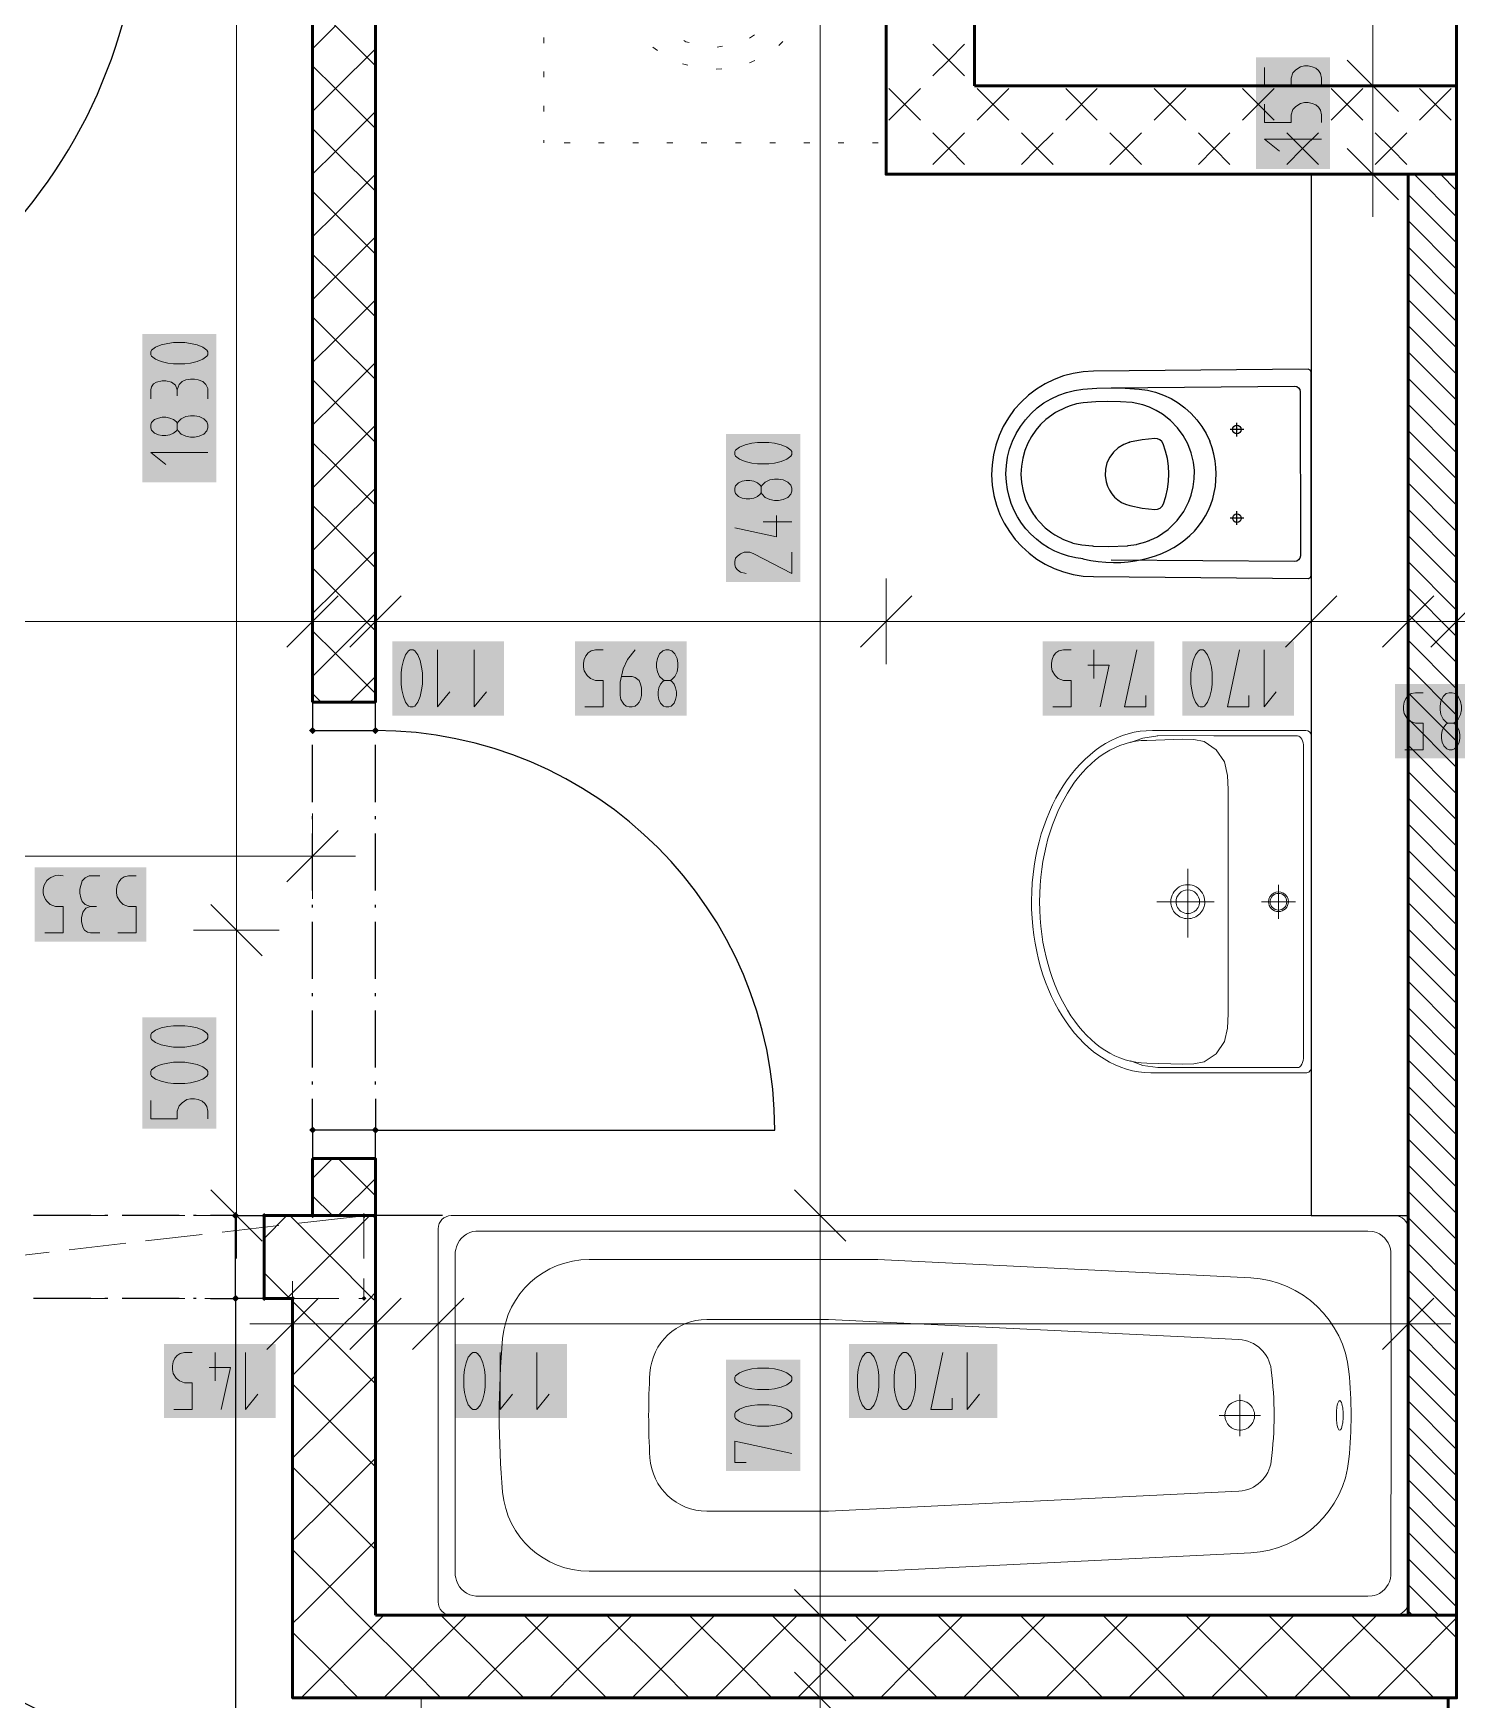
# Model space of a CAD drawing. Header units: millimetres. Extents: x 0 to 594, y 0 to 420.
# Drawn here: x 427.15 to 452.71, y 200.05 to 229.98 of the extents above; entities that cross this region are included whole.
import ezdxf

# ---------------------------------------------------------------- set-up
doc = ezdxf.new("R2010")
doc.units = ezdxf.units.MM
doc.header["$LTSCALE"] = 8
for name, color, linetype in [('PDF_Dvere', 7, 'Continuous'), ('PDF_Instalacni prizdivka do 1m', 7, 'Continuous'), ('PDF_Koty delkove', 7, 'Continuous'), ('PDF_Kuchyne', 7, 'Continuous'), ('PDF_Preklady', 7, 'Continuous'), ('PDF_Pricky CP', 7, 'Continuous'), ('PDF_Pricky sadrokarton', 7, 'Continuous'), ('PDF_Pricky zdene', 7, 'Continuous'), ('PDF_Sanita', 7, 'Continuous'), ('PDF_Steny akusticke', 7, 'Continuous')]:
    doc.layers.add(name, color=color, linetype=linetype)

msp = doc.modelspace()

# ---------------------------------------------------------------- linework, layer by layer
at = {"layer": 'PDF_Dvere', "lineweight": 25}
for points in [[(420.234, 232.622), (419.863, 232.622), (419.863, 223.397, 0.414214), (429.088, 232.622), (428.741, 232.622)], [(433.291, 210.838), (433.291, 210.277), (440.466, 210.277, 0.414213), (433.291, 217.452), (433.291, 217.449)], [(430.329, 207.253), (430.779, 207.253), (430.779, 199.053, -0.414213), (422.58, 207.253), (423.41, 207.253)]]:
    msp.add_lwpolyline(points, format="xyb", dxfattribs=at)
for points in [[(432.163, 217.964), (432.163, 217.452), (433.291, 217.452), (433.291, 217.964)], [(432.163, 210.277), (432.163, 209.764), (433.291, 209.764), (433.291, 210.277)], [(430.779, 208.739), (431.292, 208.739), (431.292, 207.253), (430.779, 207.253)]]:
    msp.add_lwpolyline(points, close=True, dxfattribs=at)
for points in [[(432.163, 217.449), (432.163, 217.452)], [(432.163, 216.168), (432.163, 217.193)], [(433.291, 216.168), (433.291, 217.193)], [(432.163, 215.861), (432.163, 215.912)], [(433.291, 215.861), (433.291, 215.912)], [(432.163, 214.579), (432.163, 215.604)], [(433.291, 214.579), (433.291, 215.604)], [(432.163, 214.272), (432.163, 214.323)], [(433.291, 214.272), (433.291, 214.323)], [(432.163, 212.991), (432.163, 214.016)], [(433.291, 212.991), (433.291, 214.016)], [(432.163, 212.683), (432.163, 212.734)], [(433.291, 212.683), (433.291, 212.734)], [(432.163, 211.402), (432.163, 212.427)], [(433.291, 211.402), (433.291, 212.427)], [(432.163, 211.094), (432.163, 211.146)], [(433.291, 211.094), (433.291, 211.146)], [(432.163, 210.277), (432.163, 210.838)], [(428.177, 208.739), (427.152, 208.739)], [(428.484, 208.739), (428.433, 208.739)], [(429.765, 208.739), (428.74, 208.739)], [(430.073, 208.739), (430.022, 208.739)], [(430.779, 208.739), (430.329, 208.739)], [(428.177, 207.253), (427.152, 207.253)], [(428.484, 207.253), (428.433, 207.253)], [(429.765, 207.253), (428.74, 207.253)], [(430.073, 207.253), (430.022, 207.253)]]:
    msp.add_lwpolyline(points, dxfattribs=at)
at = {"layer": 'PDF_Dvere', "lineweight": 25, "transparency": 33554559}
for points in [[(432.163, 217.388), (432.099, 217.452), (432.227, 217.452), (432.163, 217.516)], [(433.291, 217.388), (433.227, 217.452), (433.355, 217.452), (433.291, 217.516)], [(432.163, 210.213), (432.099, 210.277), (432.227, 210.277), (432.163, 210.341)], [(433.291, 210.213), (433.227, 210.277), (433.355, 210.277), (433.291, 210.341)], [(430.843, 208.739), (430.779, 208.675), (430.779, 208.803), (430.715, 208.739)], [(430.843, 207.253), (430.779, 207.189), (430.779, 207.317), (430.715, 207.253)]]:
    msp.add_solid(points, dxfattribs=at)
at = {"layer": 'PDF_Instalacni prizdivka do 1m', "lineweight": 25}
msp.add_lwpolyline([(451.842, 208.739), (451.842, 227.445), (450.1, 227.445), (450.1, 208.739)], close=True, dxfattribs=at)
msp.add_lwpolyline([(434.499, 208.739), (433.291, 208.739)], dxfattribs=at)
at = {"layer": 'PDF_Koty delkove', "lineweight": 18}
for points in [[(441.282, 152.109), (441.282, 200.078), (441.282, 201.564), (441.282, 208.739), (441.282, 234.159), (441.282, 235.697), (441.282, 238.464)], [(451.207, 229.034), (451.207, 235.85)], [(430.793, 208.739), (430.793, 213.864), (430.793, 232.622)], [(449.262, 229.362), (449.262, 229.033), (449.739, 229.033), (449.739, 229.171), (449.774, 229.266), (449.825, 229.321), (449.911, 229.375), (449.978, 229.389), (450.047, 229.389), (450.116, 229.375), (450.183, 229.348), (450.234, 229.307), (450.269, 229.253), (450.287, 229.171), (450.287, 229.033)], [(451.668, 228.573), (450.746, 229.495)], [(451.976, 229.034), (451.207, 229.034), (450.438, 229.034)], [(451.207, 227.445), (451.207, 229.034)], [(449.262, 228.705), (449.262, 228.376), (449.739, 228.376), (449.739, 228.514), (449.774, 228.609), (449.825, 228.664), (449.911, 228.718), (449.978, 228.732), (450.047, 228.732), (450.116, 228.718), (450.183, 228.691), (450.234, 228.65), (450.269, 228.596), (450.287, 228.514), (450.287, 228.376)], [(450.287, 228.075), (449.262, 228.075), (449.534, 227.856)], [(451.668, 226.984), (450.746, 227.907)], [(451.976, 227.445), (451.207, 227.445), (450.438, 227.445)], [(451.207, 227.445), (451.207, 226.677)], [(429.869, 224.42), (429.664, 224.42), (429.563, 224.406), (429.443, 224.379), (429.34, 224.338), (429.272, 224.284), (429.255, 224.256), (429.255, 224.202), (429.272, 224.174), (429.34, 224.12), (429.443, 224.079), (429.563, 224.051), (429.664, 224.037), (429.869, 224.037), (429.972, 224.051), (430.092, 224.079), (430.194, 224.12)], [(430.194, 224.12), (430.263, 224.174), (430.28, 224.202), (430.28, 224.256), (430.263, 224.284), (430.194, 224.338), (430.092, 224.379), (429.972, 224.406), (429.869, 224.42)], [(429.255, 223.408), (429.255, 223.572), (429.272, 223.627), (429.307, 223.681), (429.358, 223.709), (429.459, 223.736), (429.528, 223.736), (429.63, 223.709), (429.699, 223.654), (429.733, 223.572), (429.733, 223.463)], [(430.28, 223.408), (430.28, 223.599), (430.245, 223.667), (430.194, 223.722), (430.109, 223.749), (430.04, 223.763), (429.972, 223.763), (429.887, 223.749), (429.819, 223.722), (429.768, 223.667), (429.733, 223.572)], [(429.733, 222.86), (429.716, 222.833), (429.664, 222.792), (429.597, 222.765), (429.528, 222.751), (429.459, 222.751), (429.392, 222.765), (429.323, 222.792), (429.272, 222.847), (429.255, 222.888), (429.255, 222.942), (429.272, 222.983), (429.323, 223.038), (429.392, 223.065), (429.459, 223.079), (429.528, 223.079), (429.597, 223.065), (429.664, 223.038), (429.716, 222.997), (429.733, 222.97)], [(430.28, 222.449), (429.255, 222.449), (429.528, 222.231)], [(440.359, 222.627), (440.154, 222.627), (440.052, 222.613), (439.932, 222.586), (439.83, 222.545), (439.761, 222.49), (439.745, 222.463), (439.745, 222.408), (439.761, 222.38), (439.83, 222.326), (439.932, 222.285), (440.052, 222.257), (440.154, 222.243), (440.359, 222.243), (440.461, 222.257)], [(440.461, 222.257), (440.581, 222.285), (440.684, 222.326), (440.752, 222.38), (440.77, 222.408), (440.77, 222.463), (440.752, 222.49), (440.684, 222.545), (440.581, 222.586), (440.461, 222.613), (440.359, 222.627)], [(440.222, 221.723), (440.205, 221.696), (440.154, 221.655), (440.086, 221.628), (440.017, 221.614), (439.949, 221.614), (439.881, 221.628), (439.812, 221.655), (439.761, 221.71), (439.745, 221.751), (439.745, 221.805), (439.761, 221.847), (439.812, 221.902), (439.881, 221.929), (439.949, 221.943), (440.017, 221.943), (440.086, 221.929), (440.154, 221.902), (440.205, 221.861), (440.222, 221.833)], [(440.291, 221.916), (440.24, 221.861), (440.222, 221.833), (440.222, 221.723), (440.24, 221.696), (440.291, 221.641), (440.376, 221.6), (440.461, 221.586), (440.53, 221.586), (440.615, 221.6), (440.701, 221.641), (440.752, 221.696), (440.77, 221.751), (440.77, 221.805), (440.752, 221.861), (440.701, 221.916), (440.615, 221.956), (440.53, 221.97)], [(440.53, 221.97), (440.461, 221.97), (440.376, 221.956), (440.291, 221.916)], [(440.496, 221.313), (440.496, 220.929), (439.745, 221.094)], [(440.77, 221.203), (440.257, 221.203)], [(440.77, 220.656), (440.77, 220.272), (440.086, 220.629), (440.017, 220.656), (439.915, 220.656), (439.847, 220.629), (439.796, 220.587), (439.761, 220.546), (439.745, 220.491), (439.745, 220.437), (439.761, 220.382), (439.796, 220.341), (439.847, 220.3), (439.949, 220.272)], [(432.163, 220.182), (432.163, 219.413), (432.163, 218.645)], [(433.291, 220.182), (433.291, 219.413), (433.291, 218.645)], [(442.464, 220.182), (442.464, 219.413), (442.464, 218.645)], [(450.1, 220.182), (450.1, 219.413), (450.1, 218.645)], [(451.842, 220.182), (451.842, 219.413), (451.842, 218.645)], [(432.624, 219.875), (431.702, 218.952)], [(433.752, 219.875), (432.829, 218.952)], [(442.926, 219.875), (442.003, 218.952)], [(450.561, 219.875), (449.638, 218.952)], [(452.303, 219.875), (451.381, 218.952)], [(453.175, 219.875), (452.253, 218.952)], [(410.023, 219.413), (412.176, 219.413), (432.163, 219.413), (433.291, 219.413), (442.464, 219.413), (450.1, 219.413), (451.842, 219.413), (452.714, 219.413), (455.174, 219.413), (456.045, 219.413), (457.788, 219.413), (474.598, 219.413), (476.75, 219.413), (489.05, 219.413), (491.818, 219.413), (510.729, 219.413), (511.856, 219.413), (517.969, 219.413), (523.737, 219.413), (539.89, 219.413), (541.427, 219.413), (545.039, 219.413), (545.22, 219.413), (545.988, 219.413)], [(433.752, 218.49), (433.752, 218.285), (433.766, 218.183), (433.793, 218.064), (433.834, 217.961), (433.888, 217.892), (433.916, 217.876), (433.97, 217.876), (433.998, 217.892), (434.052, 217.961), (434.093, 218.064), (434.121, 218.183), (434.135, 218.285), (434.135, 218.49), (434.121, 218.592), (434.093, 218.712), (434.052, 218.815), (433.998, 218.884), (433.97, 218.901), (433.916, 218.901), (433.888, 218.884)], [(433.888, 218.884), (433.834, 218.815), (433.793, 218.712), (433.766, 218.592), (433.752, 218.49)], [(434.409, 218.901), (434.409, 217.876), (434.627, 218.149)], [(435.066, 218.901), (435.066, 217.876), (435.284, 218.149)], [(437.056, 217.876), (437.384, 217.876), (437.384, 218.354), (437.247, 218.354), (437.152, 218.388), (437.097, 218.44), (437.043, 218.525), (437.029, 218.592), (437.029, 218.661), (437.043, 218.73), (437.07, 218.797), (437.111, 218.849), (437.165, 218.884), (437.247, 218.901), (437.384, 218.901)], [(437.959, 218.901), (437.822, 218.73), (437.74, 218.559), (437.686, 218.32), (437.686, 218.08), (437.7, 218.012), (437.727, 217.961), (437.754, 217.927), (437.795, 217.892), (437.85, 217.876)], [(445.46, 217.876), (445.789, 217.876), (445.789, 218.354), (445.652, 218.354), (445.556, 218.388), (445.501, 218.44), (445.447, 218.525), (445.433, 218.592), (445.433, 218.661), (445.447, 218.73), (445.474, 218.797), (445.515, 218.849), (445.569, 218.884)], [(445.569, 218.884), (445.652, 218.901), (445.789, 218.901)], [(446.199, 218.901), (446.199, 218.388)], [(447.131, 218.08), (447.131, 217.876), (446.747, 217.876), (446.966, 218.901)], [(448.981, 218.08), (448.981, 217.876), (448.598, 217.876), (448.816, 218.901)], [(449.255, 218.901), (449.255, 217.876), (449.473, 218.149)], [(446.09, 218.627), (446.474, 218.627), (446.309, 217.876)], [(437.85, 217.876), (437.904, 217.876), (437.959, 217.892), (438, 217.927), (438.027, 217.961), (438.055, 218.012), (438.069, 218.08), (438.069, 218.217), (438.055, 218.285), (438.027, 218.354), (437.959, 218.405), (437.904, 218.422), (437.713, 218.422)], [(438.589, 218.354), (438.616, 218.336), (438.657, 218.285), (438.684, 218.217), (438.698, 218.149), (438.698, 218.08), (438.684, 218.012), (438.657, 217.944), (438.602, 217.892), (438.561, 217.876), (438.507, 217.876), (438.466, 217.892), (438.411, 217.944), (438.384, 218.012), (438.37, 218.08), (438.37, 218.149), (438.384, 218.217), (438.411, 218.285), (438.452, 218.336), (438.479, 218.354)], [(451.785, 217.107), (452.113, 217.107), (452.113, 217.585), (451.976, 217.585), (451.881, 217.62), (451.826, 217.671), (451.772, 217.756), (451.758, 217.824), (451.758, 217.892), (451.772, 217.961), (451.799, 218.029), (451.84, 218.08)], [(451.84, 218.08), (451.894, 218.115), (451.976, 218.132), (452.113, 218.132)], [(452.661, 217.585), (452.688, 217.567), (452.729, 217.516), (452.756, 217.449), (452.77, 217.38), (452.77, 217.311), (452.756, 217.244), (452.729, 217.175), (452.674, 217.124), (452.633, 217.107), (452.579, 217.107), (452.538, 217.124), (452.483, 217.175), (452.456, 217.244), (452.442, 217.311), (452.442, 217.38), (452.456, 217.449), (452.483, 217.516), (452.524, 217.567), (452.551, 217.585)], [(432.163, 215.964), (432.163, 215.195), (432.163, 214.427)], [(432.624, 215.657), (431.702, 214.734)], [(412.176, 215.195), (426.679, 215.195), (428.771, 215.195), (432.163, 215.195), (432.932, 215.195)], [(428.338, 214.842), (428.147, 214.842), (428.079, 214.807), (428.024, 214.756), (427.997, 214.671), (427.983, 214.602), (427.983, 214.533), (427.997, 214.448), (428.024, 214.381), (428.079, 214.329), (428.174, 214.295)], [(428.667, 213.817), (428.995, 213.817), (428.995, 214.295), (428.858, 214.295), (428.763, 214.329), (428.708, 214.381), (428.654, 214.466), (428.64, 214.533), (428.64, 214.602), (428.654, 214.671), (428.681, 214.738), (428.722, 214.79), (428.776, 214.825), (428.858, 214.842), (428.995, 214.842)], [(431.254, 213.403), (430.332, 214.326)], [(428.338, 213.817), (428.174, 213.817), (428.119, 213.833), (428.065, 213.868), (428.037, 213.919), (428.01, 214.021), (428.01, 214.09), (428.037, 214.192), (428.092, 214.261), (428.174, 214.295), (428.283, 214.295)], [(431.562, 213.864), (430.793, 213.864), (430.024, 213.864)], [(429.664, 212.151), (429.563, 212.137), (429.443, 212.11), (429.34, 212.069), (429.272, 212.014), (429.255, 211.986), (429.255, 211.932), (429.272, 211.904), (429.34, 211.85), (429.443, 211.809), (429.563, 211.781), (429.664, 211.767), (429.869, 211.767), (429.972, 211.781), (430.092, 211.809), (430.194, 211.85), (430.263, 211.904), (430.28, 211.932), (430.28, 211.986), (430.263, 212.014), (430.194, 212.069), (430.092, 212.11), (429.972, 212.137), (429.869, 212.151)], [(429.869, 212.151), (429.664, 212.151)], [(429.255, 210.81), (429.255, 210.481), (429.733, 210.481), (429.733, 210.618), (429.768, 210.713), (429.819, 210.768), (429.904, 210.823), (429.972, 210.837), (430.04, 210.837), (430.109, 210.823), (430.177, 210.796), (430.228, 210.755), (430.263, 210.7), (430.28, 210.618), (430.28, 210.481)], [(431.254, 208.278), (430.332, 209.201)], [(441.743, 208.278), (440.821, 209.201)], [(431.562, 208.739), (430.793, 208.739), (430.024, 208.739)], [(430.793, 208.739), (430.793, 207.971)], [(442.051, 208.739), (441.282, 208.739), (440.513, 208.739)], [(431.804, 207.564), (431.804, 206.795), (431.804, 206.026)], [(433.291, 207.564), (433.291, 206.795), (433.291, 206.026)], [(434.417, 207.564), (434.417, 206.795), (434.417, 206.026)], [(451.842, 207.564), (451.842, 206.795), (451.842, 206.026)], [(432.266, 207.256), (431.343, 206.334)], [(433.752, 207.256), (432.829, 206.334)], [(434.879, 207.256), (433.956, 206.334)], [(452.303, 207.256), (451.381, 206.334)], [(431.804, 206.795), (431.036, 206.795)], [(451.842, 206.795), (443.668, 206.795), (434.417, 206.795), (433.291, 206.795), (431.804, 206.795)], [(451.842, 206.795), (452.611, 206.795)], [(429.673, 205.257), (430.001, 205.257), (430.001, 205.735), (429.864, 205.735), (429.769, 205.77), (429.714, 205.821), (429.66, 205.906), (429.646, 205.974), (429.646, 206.042), (429.66, 206.111), (429.687, 206.179), (429.728, 206.23), (429.782, 206.265), (429.864, 206.282), (430.001, 206.282)], [(430.412, 206.282), (430.412, 205.77)], [(430.96, 206.282), (430.96, 205.257), (431.178, 205.53)], [(435.535, 206.282), (435.535, 205.257), (435.754, 205.53)], [(436.192, 206.282), (436.192, 205.257), (436.411, 205.53)], [(442.171, 205.257), (442.199, 205.274), (442.253, 205.342), (442.294, 205.445), (442.322, 205.565), (442.336, 205.666), (442.336, 205.871), (442.322, 205.974), (442.294, 206.094), (442.253, 206.196), (442.199, 206.265), (442.171, 206.282), (442.117, 206.282), (442.089, 206.265), (442.034, 206.196), (441.993, 206.094), (441.966, 205.974), (441.952, 205.871)], [(443.65, 205.461), (443.65, 205.257), (443.266, 205.257), (443.485, 206.282)], [(443.923, 206.282), (443.923, 205.257), (444.142, 205.53)], [(430.303, 206.009), (430.686, 206.009), (430.521, 205.257)], [(441.952, 205.871), (441.952, 205.666), (441.966, 205.565), (441.993, 205.445), (442.034, 205.342), (442.089, 205.274), (442.117, 205.257), (442.171, 205.257)], [(440.359, 205.344), (440.154, 205.344), (440.052, 205.33), (439.932, 205.303), (439.83, 205.262), (439.761, 205.208), (439.745, 205.18), (439.745, 205.125), (439.761, 205.097), (439.83, 205.043), (439.932, 205.002), (440.052, 204.974), (440.154, 204.96), (440.359, 204.96), (440.461, 204.974), (440.581, 205.002), (440.684, 205.043), (440.752, 205.097)], [(440.752, 205.097), (440.77, 205.125), (440.77, 205.18), (440.752, 205.208), (440.684, 205.262), (440.581, 205.303), (440.461, 205.33), (440.359, 205.344)], [(439.949, 204.303), (439.745, 204.303), (439.745, 204.687), (440.77, 204.468)], [(441.743, 201.103), (440.821, 202.026)], [(442.051, 201.564), (441.282, 201.564), (440.513, 201.564)], [(441.743, 199.617), (440.821, 200.539)], [(442.051, 200.078), (441.282, 200.078), (440.513, 200.078)]]:
    msp.add_lwpolyline(points, dxfattribs=at)
for points in [[(430.04, 223.106), (429.972, 223.106), (429.887, 223.092), (429.802, 223.052), (429.75, 222.997), (429.733, 222.97), (429.733, 222.86), (429.75, 222.833), (429.802, 222.778), (429.887, 222.737), (429.972, 222.723), (430.04, 222.723), (430.126, 222.737), (430.212, 222.778), (430.263, 222.833), (430.28, 222.888), (430.28, 222.942), (430.263, 222.997), (430.212, 223.052), (430.126, 223.092)], [(438.343, 218.661), (438.343, 218.592), (438.357, 218.507), (438.397, 218.422), (438.452, 218.371), (438.479, 218.354), (438.589, 218.354), (438.616, 218.371), (438.671, 218.422), (438.712, 218.507), (438.726, 218.592), (438.726, 218.661), (438.712, 218.746), (438.671, 218.832), (438.616, 218.884), (438.561, 218.901), (438.507, 218.901), (438.452, 218.884), (438.397, 218.832), (438.357, 218.746)], [(447.941, 218.49), (447.941, 218.285), (447.955, 218.183), (447.982, 218.064), (448.023, 217.961), (448.077, 217.892), (448.105, 217.876), (448.159, 217.876), (448.187, 217.892), (448.241, 217.961), (448.283, 218.064), (448.31, 218.183), (448.324, 218.285), (448.324, 218.49), (448.31, 218.592), (448.283, 218.712), (448.241, 218.815), (448.187, 218.884), (448.159, 218.901), (448.105, 218.901), (448.077, 218.884), (448.023, 218.815), (447.982, 218.712), (447.955, 218.592)], [(452.415, 217.892), (452.415, 217.824), (452.429, 217.739), (452.469, 217.654), (452.524, 217.602), (452.551, 217.585), (452.661, 217.585), (452.688, 217.602), (452.743, 217.654), (452.784, 217.739), (452.798, 217.824), (452.798, 217.892), (452.784, 217.977), (452.743, 218.064), (452.688, 218.115), (452.633, 218.132), (452.579, 218.132), (452.524, 218.115), (452.469, 218.064), (452.429, 217.977)], [(429.869, 211.494), (429.664, 211.494), (429.563, 211.48), (429.443, 211.453), (429.34, 211.412), (429.272, 211.357), (429.255, 211.329), (429.255, 211.275), (429.272, 211.247), (429.34, 211.193), (429.443, 211.152), (429.563, 211.124), (429.664, 211.11), (429.869, 211.11), (429.972, 211.124), (430.092, 211.152), (430.194, 211.193), (430.263, 211.247), (430.28, 211.275), (430.28, 211.329), (430.263, 211.357), (430.194, 211.412), (430.092, 211.453), (429.972, 211.48)], [(434.878, 205.871), (434.878, 205.666), (434.892, 205.565), (434.919, 205.445), (434.96, 205.342), (435.015, 205.274), (435.043, 205.257), (435.097, 205.257), (435.125, 205.274), (435.179, 205.342), (435.22, 205.445), (435.248, 205.565), (435.262, 205.666), (435.262, 205.871), (435.248, 205.974), (435.22, 206.094), (435.179, 206.196), (435.125, 206.265), (435.097, 206.282), (435.043, 206.282), (435.015, 206.265), (434.96, 206.196), (434.919, 206.094), (434.892, 205.974)], [(442.609, 205.871), (442.609, 205.666), (442.623, 205.565), (442.65, 205.445), (442.691, 205.342), (442.746, 205.274), (442.774, 205.257), (442.828, 205.257), (442.856, 205.274), (442.91, 205.342), (442.951, 205.445), (442.979, 205.565), (442.993, 205.666), (442.993, 205.871), (442.979, 205.974), (442.951, 206.094), (442.91, 206.196), (442.856, 206.265), (442.828, 206.282), (442.774, 206.282), (442.746, 206.265), (442.691, 206.196), (442.65, 206.094), (442.623, 205.974)], [(440.359, 206.001), (440.154, 206.001), (440.052, 205.987), (439.932, 205.96), (439.83, 205.919), (439.761, 205.865), (439.745, 205.837), (439.745, 205.782), (439.761, 205.755), (439.83, 205.7), (439.932, 205.659), (440.052, 205.631), (440.154, 205.617), (440.359, 205.617), (440.461, 205.631), (440.581, 205.659), (440.684, 205.7), (440.752, 205.755), (440.77, 205.782), (440.77, 205.837), (440.752, 205.865), (440.684, 205.919), (440.581, 205.96), (440.461, 205.987)]]:
    msp.add_lwpolyline(points, close=True, dxfattribs=at)
msp.add_lwpolyline([(427.353, 213.817), (427.681, 213.817), (427.681, 214.295), (427.544, 214.295), (427.449, 214.329), (427.394, 214.381, -0.753191), (427.681, 214.842)], format="xyb", dxfattribs=at)
at = {"layer": 'PDF_Koty delkove', "color": 7, "lineweight": 18, "true_color": 0xffffff, "transparency": 33554559}
for points in [[(450.44, 227.538), (450.44, 229.542), (449.108, 227.538), (449.108, 229.542)], [(430.434, 221.912), (430.434, 224.574), (429.102, 221.912), (429.102, 224.574)], [(440.923, 220.118), (440.923, 222.78), (439.591, 220.118), (439.591, 222.78)], [(435.603, 219.055), (433.598, 219.055), (435.603, 217.722), (433.598, 217.722)], [(438.88, 219.055), (436.875, 219.055), (438.88, 217.722), (436.875, 217.722)], [(447.284, 219.055), (445.28, 219.055), (447.284, 217.722), (445.28, 217.722)], [(449.792, 219.055), (447.787, 219.055), (449.792, 217.722), (447.787, 217.722)], [(452.952, 218.286), (451.604, 218.286), (452.952, 216.953), (451.604, 216.953)], [(429.177, 214.996), (427.172, 214.996), (429.177, 213.663), (427.172, 213.663)], [(430.434, 210.299), (430.434, 212.304), (429.102, 210.299), (429.102, 212.304)], [(431.497, 206.436), (429.492, 206.436), (431.497, 205.104), (429.492, 205.104)], [(436.73, 206.436), (434.725, 206.436), (436.73, 205.104), (434.725, 205.104)], [(444.461, 206.436), (441.799, 206.436), (444.461, 205.104), (441.799, 205.104)], [(440.923, 204.15), (440.923, 206.154), (439.591, 204.15), (439.591, 206.154)]]:
    msp.add_solid(points, dxfattribs=at)
at = {"layer": 'PDF_Kuchyne', "lineweight": 13}
msp.add_lwpolyline([(434.111, 193.928), (434.111, 200.078), (452.56, 200.078), (452.56, 193.928)], dxfattribs=at)
at = {"layer": 'PDF_Preklady', "lineweight": 18}
for points in [[(428.484, 208.739), (427.459, 208.739)], [(429.868, 208.739), (428.843, 208.739)], [(431.252, 208.739), (430.227, 208.739)], [(432.635, 208.739), (432.163, 208.739), (431.61, 208.739)], [(431.913, 208.603), (432.931, 208.721)], [(433.086, 208.739), (432.994, 208.739)], [(433.086, 207.968), (433.086, 208.739)], [(429.164, 208.284), (430.182, 208.402)], [(430.538, 208.444), (431.556, 208.562)], [(426.415, 207.965), (427.433, 208.084)], [(427.789, 208.125), (428.807, 208.243)], [(433.086, 207.61), (433.086, 207.253), (432.994, 207.253)], [(428.484, 207.253), (427.459, 207.253)], [(429.868, 207.253), (428.843, 207.253)], [(431.252, 207.253), (430.227, 207.253)], [(431.804, 207.253), (431.61, 207.253)], [(432.635, 207.253), (431.804, 207.253)]]:
    msp.add_lwpolyline(points, dxfattribs=at)
at = {"layer": 'PDF_Preklady', "lineweight": 18, "transparency": 33554559}
for points in [[(431.338, 208.739), (431.292, 208.693), (431.292, 208.785), (431.246, 208.739)], [(431.338, 208.739), (431.292, 208.693), (431.292, 208.785), (431.246, 208.739)], [(432.209, 208.739), (432.163, 208.693), (432.163, 208.785), (432.117, 208.739)], [(432.209, 208.739), (432.163, 208.693), (432.163, 208.785), (432.117, 208.739)], [(433.04, 208.734), (433.08, 208.785), (433.091, 208.693), (433.132, 208.745)], [(433.086, 208.693), (433.04, 208.739), (433.132, 208.739), (433.086, 208.785)], [(433.132, 208.739), (433.086, 208.693), (433.086, 208.785), (433.04, 208.739)], [(431.338, 207.253), (431.292, 207.207), (431.292, 207.299), (431.246, 207.253)], [(431.338, 207.253), (431.292, 207.207), (431.292, 207.299), (431.246, 207.253)], [(431.851, 207.253), (431.804, 207.207), (431.804, 207.299), (431.758, 207.253)], [(431.851, 207.253), (431.804, 207.207), (431.804, 207.299), (431.758, 207.253)], [(433.132, 207.253), (433.086, 207.207), (433.086, 207.299), (433.04, 207.253)], [(433.086, 207.207), (433.04, 207.253), (433.132, 207.253), (433.086, 207.299)]]:
    msp.add_solid(points, dxfattribs=at)
at = {"layer": 'PDF_Pricky CP', "lineweight": 50}
for points in [[(444.053, 229.034), (444.053, 235.85), (442.464, 235.85), (442.464, 235.697), (442.464, 227.445), (444.053, 227.445)], [(444.053, 227.445), (452.713, 227.445), (452.713, 229.034), (444.053, 229.034)]]:
    msp.add_lwpolyline(points, dxfattribs=at)
at = {"layer": 'PDF_Pricky CP', "lineweight": 9}
for points in [[(443.876, 229.211), (443.592, 229.495), (443.307, 229.78)], [(443.307, 229.211), (443.592, 229.495), (443.876, 229.78)], [(443.082, 228.417), (442.513, 228.985)], [(443.082, 228.985), (442.513, 228.417)], [(444.671, 228.417), (444.102, 228.985)], [(444.671, 228.985), (444.102, 228.417)], [(446.259, 228.417), (445.691, 228.985)], [(446.259, 228.985), (445.691, 228.417)], [(447.848, 228.417), (447.279, 228.985)], [(447.848, 228.985), (447.279, 228.417)], [(449.437, 228.417), (448.868, 228.985)], [(449.437, 228.985), (448.868, 228.417)], [(451.026, 228.417), (450.457, 228.985)], [(451.026, 228.985), (450.457, 228.417)], [(452.614, 228.417), (452.045, 228.985)], [(452.614, 228.985), (452.045, 228.417)], [(443.876, 227.622), (443.592, 227.907), (443.307, 228.191)], [(443.307, 227.622), (443.592, 227.907), (443.876, 228.191)], [(445.465, 227.622), (445.181, 227.907), (444.896, 228.191)], [(444.896, 227.622), (445.181, 227.907), (445.465, 228.191)], [(447.054, 227.622), (446.769, 227.907), (446.485, 228.191)], [(446.485, 227.622), (446.769, 227.907), (447.054, 228.191)], [(448.642, 227.622), (448.358, 227.907), (448.074, 228.191)], [(448.074, 227.622), (448.358, 227.907), (448.642, 228.191)], [(450.231, 227.622), (449.947, 227.907), (449.662, 228.191)], [(449.662, 227.622), (449.947, 227.907), (450.231, 228.191)], [(451.82, 227.622), (451.535, 227.907), (451.251, 228.191)], [(451.251, 227.622), (451.535, 227.907), (451.82, 228.191)]]:
    msp.add_lwpolyline(points, dxfattribs=at)
at = {"layer": 'PDF_Pricky sadrokarton', "lineweight": 50}
msp.add_lwpolyline([(452.713, 201.564), (452.713, 227.445), (451.842, 227.445), (451.842, 208.739), (451.842, 201.564)], close=True, dxfattribs=at)
at = {"layer": 'PDF_Pricky sadrokarton', "lineweight": 9}
for points in [[(452.713, 226.682), (451.95, 227.445)], [(452.713, 227.153), (452.421, 227.445)], [(452.713, 226.211), (451.842, 227.082)], [(452.713, 225.739), (451.842, 226.611)], [(452.713, 225.268), (451.842, 226.14)], [(452.713, 224.797), (451.842, 225.668)], [(452.713, 224.326), (451.842, 225.197)], [(452.713, 223.855), (451.842, 224.726)], [(452.713, 223.384), (451.842, 224.255)], [(452.713, 222.913), (451.842, 223.784)], [(452.713, 222.442), (451.842, 223.313)], [(452.713, 221.971), (451.842, 222.842)], [(452.713, 221.499), (451.842, 222.371)], [(452.713, 221.028), (451.842, 221.9)], [(452.713, 220.557), (451.842, 221.428)], [(452.713, 220.086), (451.842, 220.957)], [(452.713, 219.615), (451.842, 220.486)], [(452.713, 219.144), (451.842, 220.015)], [(452.713, 218.673), (451.842, 219.544)], [(452.713, 218.202), (451.842, 219.073)], [(452.713, 217.731), (451.842, 218.602)], [(452.713, 217.26), (451.842, 218.131)], [(452.713, 216.788), (451.842, 217.66)], [(452.713, 216.317), (451.842, 217.189)], [(452.713, 215.846), (451.842, 216.717)], [(452.713, 215.375), (451.842, 216.246)], [(452.713, 214.904), (451.842, 215.775)], [(452.713, 214.433), (451.842, 215.304)], [(452.713, 213.962), (451.842, 214.833)], [(452.713, 213.491), (451.842, 214.362)], [(452.713, 213.02), (451.842, 213.891)], [(452.713, 212.548), (451.842, 213.42)], [(452.713, 212.077), (451.842, 212.949)], [(452.713, 211.606), (451.842, 212.477)], [(452.713, 211.135), (451.842, 212.006)], [(452.713, 210.664), (451.842, 211.535)], [(452.713, 210.193), (451.842, 211.064)], [(452.713, 209.722), (451.842, 210.593)], [(452.713, 209.251), (451.842, 210.122)], [(452.713, 208.78), (451.842, 209.651)], [(452.713, 208.309), (451.842, 209.18)], [(452.713, 207.837), (451.842, 208.709)], [(452.713, 207.366), (451.842, 208.238)], [(452.713, 206.895), (451.842, 207.766)], [(452.713, 206.424), (451.842, 207.295)], [(452.713, 205.953), (451.842, 206.824)], [(452.713, 205.482), (451.842, 206.353)], [(452.713, 205.011), (451.842, 205.882)], [(452.713, 204.54), (451.842, 205.411)], [(452.713, 204.069), (451.842, 204.94)], [(452.713, 203.597), (451.842, 204.469)], [(452.713, 203.126), (451.842, 203.998)], [(452.713, 202.655), (451.842, 203.526)], [(452.713, 202.184), (451.842, 203.055)], [(452.713, 201.713), (451.842, 202.584)], [(452.391, 201.564), (451.842, 202.113)], [(451.92, 201.564), (451.842, 201.642)]]:
    msp.add_lwpolyline(points, dxfattribs=at)
at = {"layer": 'PDF_Pricky zdene', "lineweight": 50}
for points in [[(432.163, 217.964), (432.163, 232.622), (433.291, 232.622), (433.291, 217.964), (432.163, 217.964)], [(432.163, 209.764), (433.291, 209.764), (433.291, 208.739), (433.086, 208.739), (432.163, 208.739), (432.163, 209.764)], [(431.292, 207.253), (431.292, 208.739)], [(433.291, 207.253), (433.291, 208.739), (433.086, 208.739), (432.163, 208.739), (431.292, 208.739)], [(431.292, 207.253), (431.804, 207.253)], [(431.804, 207.253), (431.804, 201.564)], [(433.291, 201.564), (433.291, 207.253)], [(431.804, 201.564), (431.804, 200.078), (452.56, 200.078), (452.714, 200.078), (452.714, 201.564), (433.291, 201.564)]]:
    msp.add_lwpolyline(points, dxfattribs=at)
at = {"layer": 'PDF_Pricky zdene', "lineweight": 9}
for points in [[(433.291, 229.393), (432.573, 230.11), (432.163, 230.52)], [(432.573, 230.11), (432.163, 229.7)], [(433.291, 229.7), (432.573, 228.983)], [(433.291, 228.265), (432.573, 228.983), (432.163, 229.393)], [(432.573, 228.983), (432.163, 228.573)], [(433.291, 228.573), (432.573, 227.855), (432.163, 227.445)], [(433.291, 227.138), (432.573, 227.855), (432.163, 228.265)], [(433.291, 227.445), (432.573, 226.728)], [(433.291, 226.011), (432.573, 226.728), (432.163, 227.138)], [(432.573, 226.728), (432.163, 226.318)], [(433.291, 226.318), (432.573, 225.601)], [(433.291, 224.883), (432.573, 225.601), (432.163, 226.011)], [(432.573, 225.601), (432.163, 225.191)], [(433.291, 225.191), (432.573, 224.473), (432.163, 224.063)], [(433.291, 223.756), (432.573, 224.473), (432.163, 224.883)], [(433.291, 224.063), (432.573, 223.346)], [(433.291, 222.628), (432.573, 223.346), (432.163, 223.756)], [(432.573, 223.346), (432.163, 222.936)], [(433.291, 222.936), (432.573, 222.218)], [(433.291, 221.501), (432.573, 222.218), (432.163, 222.628)], [(432.573, 222.218), (432.163, 221.808)], [(433.291, 221.808), (432.573, 221.091), (432.163, 220.681)], [(433.291, 220.373), (432.573, 221.091), (432.163, 221.501)], [(433.291, 220.681), (432.573, 219.963), (432.163, 219.553)], [(433.291, 219.246), (432.573, 219.963), (432.163, 220.373)], [(433.291, 219.553), (432.573, 218.836), (432.163, 218.426)], [(433.291, 218.118), (432.573, 218.836), (432.163, 219.246)], [(433.291, 218.426), (432.829, 217.964)], [(432.317, 217.964), (432.163, 218.118)], [(432.522, 209.764), (432.163, 209.406)], [(433.291, 209.098), (432.625, 209.764)], [(433.291, 209.406), (432.624, 208.739)], [(432.522, 208.739), (432.163, 209.098)], [(431.702, 208.739), (431.292, 208.329)], [(433.188, 208.739), (432.471, 208.022), (431.702, 207.253)], [(433.291, 207.202), (433.24, 207.253), (432.471, 208.022), (431.753, 208.739)], [(433.291, 208.688), (433.24, 208.739)], [(431.753, 207.253), (431.292, 207.714)], [(433.188, 207.253), (432.471, 206.536), (431.804, 205.869)], [(433.291, 205.716), (432.471, 206.536), (431.804, 207.202)], [(433.291, 207.356), (433.188, 207.253)], [(433.291, 205.869), (432.471, 205.049), (431.804, 204.383)], [(433.291, 204.229), (432.471, 205.049), (431.804, 205.716)], [(433.291, 204.383), (432.471, 203.563), (431.804, 202.897)], [(433.291, 202.743), (432.471, 203.563), (431.804, 204.229)], [(434.469, 200.078), (433.957, 200.591), (432.983, 201.564), (432.471, 202.077), (431.804, 202.743)], [(433.291, 202.897), (432.471, 202.077), (431.958, 201.564)], [(431.958, 201.564), (431.804, 201.411)], [(433.444, 201.564), (432.471, 200.591), (431.958, 200.078)], [(434.931, 201.564), (433.957, 200.591), (433.444, 200.078)], [(435.956, 200.078), (435.443, 200.591), (434.469, 201.564)], [(436.417, 201.564), (435.443, 200.591), (434.931, 200.078)], [(437.442, 200.078), (436.929, 200.591), (435.956, 201.564)], [(437.903, 201.564), (436.929, 200.591)], [(438.928, 200.078), (438.416, 200.591), (437.442, 201.564)], [(439.389, 201.564), (438.416, 200.591), (437.903, 200.078)], [(440.414, 200.078), (439.902, 200.591), (438.928, 201.564)], [(440.876, 201.564), (439.902, 200.591), (439.389, 200.078)], [(441.901, 200.078), (441.388, 200.591), (440.414, 201.564)], [(442.362, 201.564), (441.388, 200.591), (440.876, 200.078)], [(443.387, 200.078), (442.874, 200.591), (441.901, 201.564)], [(443.848, 201.564), (442.874, 200.591), (442.362, 200.078)], [(444.873, 200.078), (444.361, 200.591), (443.387, 201.564)], [(445.334, 201.564), (444.361, 200.591), (443.848, 200.078)], [(446.359, 200.078), (445.847, 200.591), (444.873, 201.564)], [(446.821, 201.564), (445.847, 200.591), (445.334, 200.078)], [(447.846, 200.078), (447.333, 200.591), (446.359, 201.564)], [(448.307, 201.564), (447.333, 200.591), (446.821, 200.078)], [(449.332, 200.078), (448.819, 200.591), (447.846, 201.564)], [(449.793, 201.564), (448.819, 200.591), (448.307, 200.078)], [(450.818, 200.078), (450.306, 200.591), (449.332, 201.564)], [(451.279, 201.564), (450.306, 200.591), (449.793, 200.078)], [(452.304, 200.078), (451.792, 200.591), (450.818, 201.564)], [(452.714, 201.513), (451.792, 200.591), (451.279, 200.078)], [(452.714, 201.154), (452.304, 201.564)], [(432.983, 200.078), (432.471, 200.591), (431.804, 201.257)], [(436.929, 200.591), (436.417, 200.078)]]:
    msp.add_lwpolyline(points, dxfattribs=at)
at = {"layer": 'PDF_Sanita', "lineweight": 13}
for points in [[(436.314, 229.801), (436.314, 229.903)], [(440.013, 229.889), (440.098, 229.946)], [(442.464, 229.801), (442.464, 229.903)], [(438.274, 229.728), (438.358, 229.67)], [(438.831, 229.845), (438.866, 229.822), (438.925, 229.81)], [(439.428, 229.725), (439.528, 229.745)], [(440.538, 229.757), (440.61, 229.829)], [(436.314, 229.186), (436.314, 229.288)], [(438.807, 229.428), (438.906, 229.402)], [(439.411, 229.329), (439.513, 229.338)], [(440.012, 229.443), (440.105, 229.487)], [(442.464, 229.186), (442.464, 229.288)], [(436.314, 228.571), (436.314, 228.673)], [(442.464, 228.571), (442.464, 228.673)], [(436.314, 228.009), (436.314, 228.058)], [(436.314, 228.009), (436.314, 228.009)], [(436.314, 228.009), (436.314, 228.009)], [(436.787, 228.009), (436.684, 228.009)], [(437.402, 228.009), (437.299, 228.009)], [(438.017, 228.009), (437.914, 228.009)], [(438.632, 228.009), (438.529, 228.009)], [(439.247, 228.009), (439.144, 228.009)], [(439.862, 228.009), (439.759, 228.009)], [(440.477, 228.009), (440.374, 228.009)], [(441.092, 228.009), (440.989, 228.009)], [(441.706, 228.009), (441.604, 228.009)], [(442.322, 228.009), (442.219, 228.009)], [(442.464, 228.009), (442.464, 228.058)], [(442.464, 228.009), (442.464, 228.009)], [(442.464, 228.009), (442.464, 228.009)], [(447.346, 217.358), (447.077, 217.317), (446.857, 217.238)], [(447.146, 211.481), (447.794, 211.46), (447.992, 211.464), (448.181, 211.503), (448.396, 211.647), (448.543, 211.865), (448.6, 212.108), (448.607, 212.362), (448.607, 216.394), (448.6, 216.648), (448.543, 216.891), (448.396, 217.109), (448.181, 217.253), (447.992, 217.293), (447.794, 217.297), (447.146, 217.275)], [(447.339, 217.361), (448.35, 217.358)], [(449.857, 217.358), (448.35, 217.358)], [(449.965, 211.603), (449.965, 217.153)], [(447.884, 214.97), (447.884, 213.735)], [(449.512, 214.683), (449.512, 214.073)], [(448.36, 214.378), (447.331, 214.378)], [(449.818, 214.378), (449.207, 214.378)], [(449.857, 211.398), (447.346, 211.398), (447.077, 211.439), (446.857, 211.518)], [(443.13, 201.903), (435.098, 201.904), (435.04, 201.914), (434.988, 201.93), (434.93, 201.957), (434.885, 201.987), (434.839, 202.029), (434.804, 202.07), (434.77, 202.125), (434.745, 202.186), (434.733, 202.231), (434.726, 202.278), (434.725, 205.183), (434.726, 208.088), (434.733, 208.134), (434.745, 208.18), (434.77, 208.24), (434.804, 208.295), (434.839, 208.337), (434.885, 208.378), (434.93, 208.408), (434.988, 208.435), (435.04, 208.452), (435.098, 208.461), (443.13, 208.463), (451.119, 208.463), (451.196, 208.456), (451.235, 208.447), (451.272, 208.435), (451.325, 208.41), (451.374, 208.378), (451.421, 208.336), (451.455, 208.295), (451.484, 208.25), (451.507, 208.2), (451.524, 208.145), (451.533, 208.087), (451.535, 205.183)], [(448.818, 204.779), (448.818, 205.525)], [(450.664, 204.998), (450.66, 204.974), (450.653, 204.947), (450.643, 204.918), (450.63, 204.895), (450.614, 204.885), (450.598, 204.895), (450.584, 204.918), (450.575, 204.947), (450.568, 204.974), (450.564, 204.998), (450.561, 205.018), (450.559, 205.035), (450.557, 205.049), (450.556, 205.061), (450.555, 205.071), (450.555, 205.08), (450.553, 205.108), (450.553, 205.136), (450.553, 205.176), (450.555, 205.224), (450.555, 205.233), (450.556, 205.243), (450.557, 205.255), (450.559, 205.269), (450.561, 205.286), (450.564, 205.306), (450.568, 205.33), (450.575, 205.357), (450.584, 205.386), (450.598, 205.409), (450.614, 205.418), (450.63, 205.409), (450.643, 205.386), (450.653, 205.357), (450.66, 205.33), (450.664, 205.306), (450.667, 205.286), (450.669, 205.269), (450.671, 205.255), (450.672, 205.243), (450.673, 205.233), (450.673, 205.224), (450.674, 205.216), (450.675, 205.191), (450.675, 205.164), (450.675, 205.123)], [(451.535, 205.183), (451.533, 202.279), (451.524, 202.221), (451.507, 202.165), (451.484, 202.115), (451.455, 202.07), (451.421, 202.029), (451.374, 201.987), (451.325, 201.955), (451.272, 201.93), (451.235, 201.918), (451.196, 201.909), (451.119, 201.903), (443.13, 201.903)], [(448.445, 205.152), (449.192, 205.152)], [(450.675, 205.123), (450.673, 205.071), (450.672, 205.061), (450.671, 205.049), (450.669, 205.035), (450.667, 205.018), (450.664, 204.998)]]:
    msp.add_lwpolyline(points, dxfattribs=at)
at = {"layer": 'PDF_Sanita', "lineweight": 25}
msp.add_lwpolyline([(446.191, 220.217), (450.049, 220.186), (450.05, 220.186), (450.086, 220.201), (450.101, 220.237), (450.098, 223.891), (450.098, 223.892), (450.083, 223.928), (450.047, 223.943), (446.188, 223.906), (446.007, 223.895), (445.828, 223.867), (445.653, 223.822), (445.484, 223.76), (445.321, 223.681), (445.167, 223.586), (445.022, 223.477), (444.889, 223.353), (444.768, 223.218), (444.662, 223.071), (444.57, 222.915), (444.494, 222.751), (444.435, 222.58), (444.393, 222.404), (444.368, 222.225), (444.361, 222.044, 0.409112)], format="xyb", close=True, dxfattribs=at)
for points in [[(446.002, 220.537), (445.872, 220.555), (445.744, 220.585), (445.618, 220.625), (445.497, 220.676), (445.38, 220.737), (445.269, 220.808), (445.164, 220.889), (445.067, 220.978), (444.977, 221.075), (444.897, 221.18), (444.825, 221.291), (444.764, 221.407), (444.713, 221.529), (444.673, 221.654), (444.643, 221.783), (444.625, 221.914), (444.617, 222.064), (444.625, 222.214), (444.647, 222.362), (444.684, 222.507), (444.735, 222.649), (444.799, 222.785), (444.877, 222.913), (444.967, 223.034), (445.068, 223.146), (445.179, 223.247), (445.3, 223.336), (445.429, 223.413), (445.565, 223.477), (445.706, 223.527), (445.852, 223.563), (445.999, 223.585), (446.253, 223.603), (446.506, 223.61), (446.759, 223.604), (447.013, 223.585), (447.161, 223.564), (447.306, 223.528), (447.448, 223.478), (447.583, 223.415), (447.712, 223.338), (447.833, 223.248), (447.945, 223.148), (448.047, 223.036), (448.137, 222.916), (448.214, 222.787), (448.279, 222.651)], [(446.506, 223.609), (449.8, 223.64), (449.84, 223.633), (449.873, 223.611), (449.896, 223.578), (449.904, 223.539), (449.904, 223.538), (449.906, 220.59), (449.906, 220.589), (449.898, 220.55), (449.875, 220.517), (449.842, 220.495), (449.803, 220.487), (446.508, 220.514)], [(445.122, 221.32), (445.16, 221.268), (445.212, 221.206), (445.321, 221.096), (445.443, 221.001), (445.493, 220.967), (445.649, 220.884), (445.814, 220.822), (445.821, 220.821), (445.983, 220.786), (446.172, 220.768), (446.172, 220.768), (446.192, 220.767), (446.459, 220.76), (446.802, 220.773), (446.813, 220.774), (446.965, 220.795), (446.977, 220.798), (447.13, 220.84), (447.277, 220.9), (447.341, 220.934), (447.531, 221.063), (447.695, 221.224), (447.813, 221.386), (447.905, 221.566), (447.946, 221.681), (447.982, 221.827), (448.001, 221.976), (448.002, 222.126), (447.986, 222.275), (447.946, 222.442), (447.885, 222.602), (447.803, 222.752), (447.702, 222.891), (447.575, 223.022), (447.431, 223.135), (447.431, 223.135), (447.317, 223.203), (447.197, 223.258), (447.079, 223.3), (446.884, 223.342), (446.675, 223.357), (446.675, 223.357), (446.445, 223.362), (446.232, 223.358), (446.003, 223.341), (445.887, 223.319), (445.773, 223.287), (445.773, 223.287), (445.692, 223.257), (445.692, 223.257), (445.506, 223.163), (445.337, 223.04), (445.239, 222.947), (445.153, 222.845), (445.077, 222.734), (445.013, 222.616), (444.959, 222.483), (444.919, 222.345), (444.896, 222.204), (444.888, 222.06), (444.897, 221.905), (444.925, 221.752), (444.971, 221.604), (445.035, 221.462), (445.035, 221.462), (445.092, 221.364), (445.113, 221.332), (445.122, 221.32)], [(448.767, 222.735), (448.767, 222.981)], [(447.536, 221.925), (447.542, 222.062), (447.536, 222.2), (447.517, 222.336), (447.486, 222.47), (447.444, 222.601), (447.42, 222.643), (447.384, 222.675), (447.34, 222.695), (447.292, 222.7), (447.064, 222.677), (446.84, 222.631), (446.841, 222.631), (446.733, 222.592), (446.634, 222.533), (446.549, 222.455), (446.481, 222.362), (446.432, 222.258), (446.404, 222.146), (446.399, 222.032), (446.416, 221.918), (446.44, 221.843), (446.475, 221.772), (446.518, 221.706), (446.57, 221.646), (446.63, 221.594), (446.696, 221.551), (446.767, 221.517), (446.842, 221.492), (446.841, 221.493), (447.065, 221.447), (447.293, 221.424), (447.341, 221.429), (447.385, 221.449), (447.421, 221.482), (447.445, 221.524)], [(448.89, 222.858), (448.644, 222.857)], [(450.099, 222.859), (450.099, 222.833)], [(447.445, 221.524), (447.487, 221.655), (447.517, 221.789), (447.536, 221.925)], [(448.891, 221.269), (448.645, 221.269)], [(448.768, 221.146), (448.768, 221.392)], [(450.1, 221.295), (450.1, 221.27)], [(447.178, 220.857), (447.199, 220.866)]]:
    msp.add_lwpolyline(points, dxfattribs=at)
at = {"layer": 'PDF_Sanita', "lineweight": 13}
for points in [[(447.249, 217.453), (450.006, 217.453, -0.414199), (450.1, 217.362), (450.1, 217.359), (450.1, 217.339), (450.1, 211.417), (450.1, 211.397), (450.1, 211.394), (450.1, 211.397), (450.1, 211.417)], [(450.1, 211.397, -0.414219), (450.006, 211.303), (447.238, 211.303, -0.002969), (447.218, 211.303)], [(449.383, 205.972, 0.36486), (448.803, 206.512), (441.431, 206.875), (439.246, 206.874, 0.395984), (438.223, 205.913, 0.031037), (438.223, 204.391, 0.395992), (439.246, 203.43), (441.431, 203.429), (448.803, 203.792, 0.36485), (449.383, 204.332)]]:
    msp.add_lwpolyline(points, format="xyb", dxfattribs=at)
for points in [[(448.19, 214.378, 1.000009), (447.579, 214.378, 0.414219), (447.884, 214.073, 0.414219)], [(447.673, 214.378, 1.000001), (448.096, 214.378, 0.999952)], [(449.691, 214.378, 1.000017), (449.334, 214.378, 0.414222), (449.512, 214.2, 0.414232)], [(449.663, 214.378, 1), (449.362, 214.378, 0.999971)], [(434.652, 201.564), (434.653, 201.564), (451.606, 201.564, 0.414203), (451.842, 201.8), (451.842, 208.504, 0.414206), (451.606, 208.739), (434.653, 208.739, 0.414212), (434.417, 208.504), (434.417, 201.8, 0.414212)], [(449.014, 202.684, 0.372024), (450.779, 204.367, 0.048476), (450.779, 205.937, 0.372024), (449.014, 207.62), (442.319, 207.95), (437.128, 207.95, 0.38797), (435.577, 206.533, 0.045237), (435.577, 203.771, 0.387971), (437.128, 202.354), (442.319, 202.354)], [(448.818, 205.418, 0.41421), (448.552, 205.152, 0.41421), (448.818, 204.885, 0.414216), (449.085, 205.152, 0.414216)]]:
    msp.add_lwpolyline(points, format="xyb", close=True, dxfattribs=at)
at = {"layer": 'PDF_Sanita', "lineweight": 25}
for centre in [(448.767, 222.858), (448.768, 221.269)]:
    msp.add_circle(centre, 0.0769, dxfattribs=at)
at = {"layer": 'PDF_Sanita', "lineweight": 9}
msp.add_arc((442.699, 205.152), 6.735, 353.0027, 6.9973, dxfattribs=at)
at = {"layer": 'PDF_Sanita', "lineweight": 25}
msp.add_ellipse((446.211, 222.357), major_axis=(-2.052, 0.93), ratio=0.799424, start_param=1.82235, end_param=3.813739, dxfattribs=at)
at = {"layer": 'PDF_Sanita', "lineweight": 13}
for points in [[(447.249, 217.453), (446.058, 217.465), (445.086, 216.098), (445.077, 214.4)], [(449.965, 217.153), (449.965, 217.266), (449.916, 217.358), (449.857, 217.358)], [(450.006, 217.453), (450.006, 217.453), (450.006, 217.453), (450.006, 217.453)], [(447.146, 217.275), (446.083, 217.275), (445.221, 215.978), (445.222, 214.377)], [(445.077, 214.4), (445.069, 212.701), (446.027, 211.315), (447.218, 211.303)], [(445.222, 214.377), (445.222, 212.778), (446.083, 211.481), (447.146, 211.481)], [(447.673, 214.378), (447.673, 214.378), (447.673, 214.378), (447.673, 214.378)], [(448.096, 214.378), (448.096, 214.378), (448.096, 214.378), (448.096, 214.378)], [(449.362, 214.378), (449.362, 214.378), (449.362, 214.378), (449.362, 214.378)], [(449.857, 211.398), (449.916, 211.398), (449.965, 211.49), (449.965, 211.603)], [(450.1, 211.397), (450.1, 211.397), (450.1, 211.397), (450.1, 211.397)]]:
    msp.add_open_spline(points, degree=3, dxfattribs=at)
at = {"layer": 'PDF_Steny akusticke', "lineweight": 50}
for points in [[(452.714, 235.85), (452.714, 201.564), (452.714, 200.078)], [(452.714, 200.078), (452.56, 200.078), (452.56, 152.109), (455.328, 152.109), (455.328, 200.078), (455.174, 200.078)]]:
    msp.add_lwpolyline(points, dxfattribs=at)

doc.saveas('drawing.dxf')
